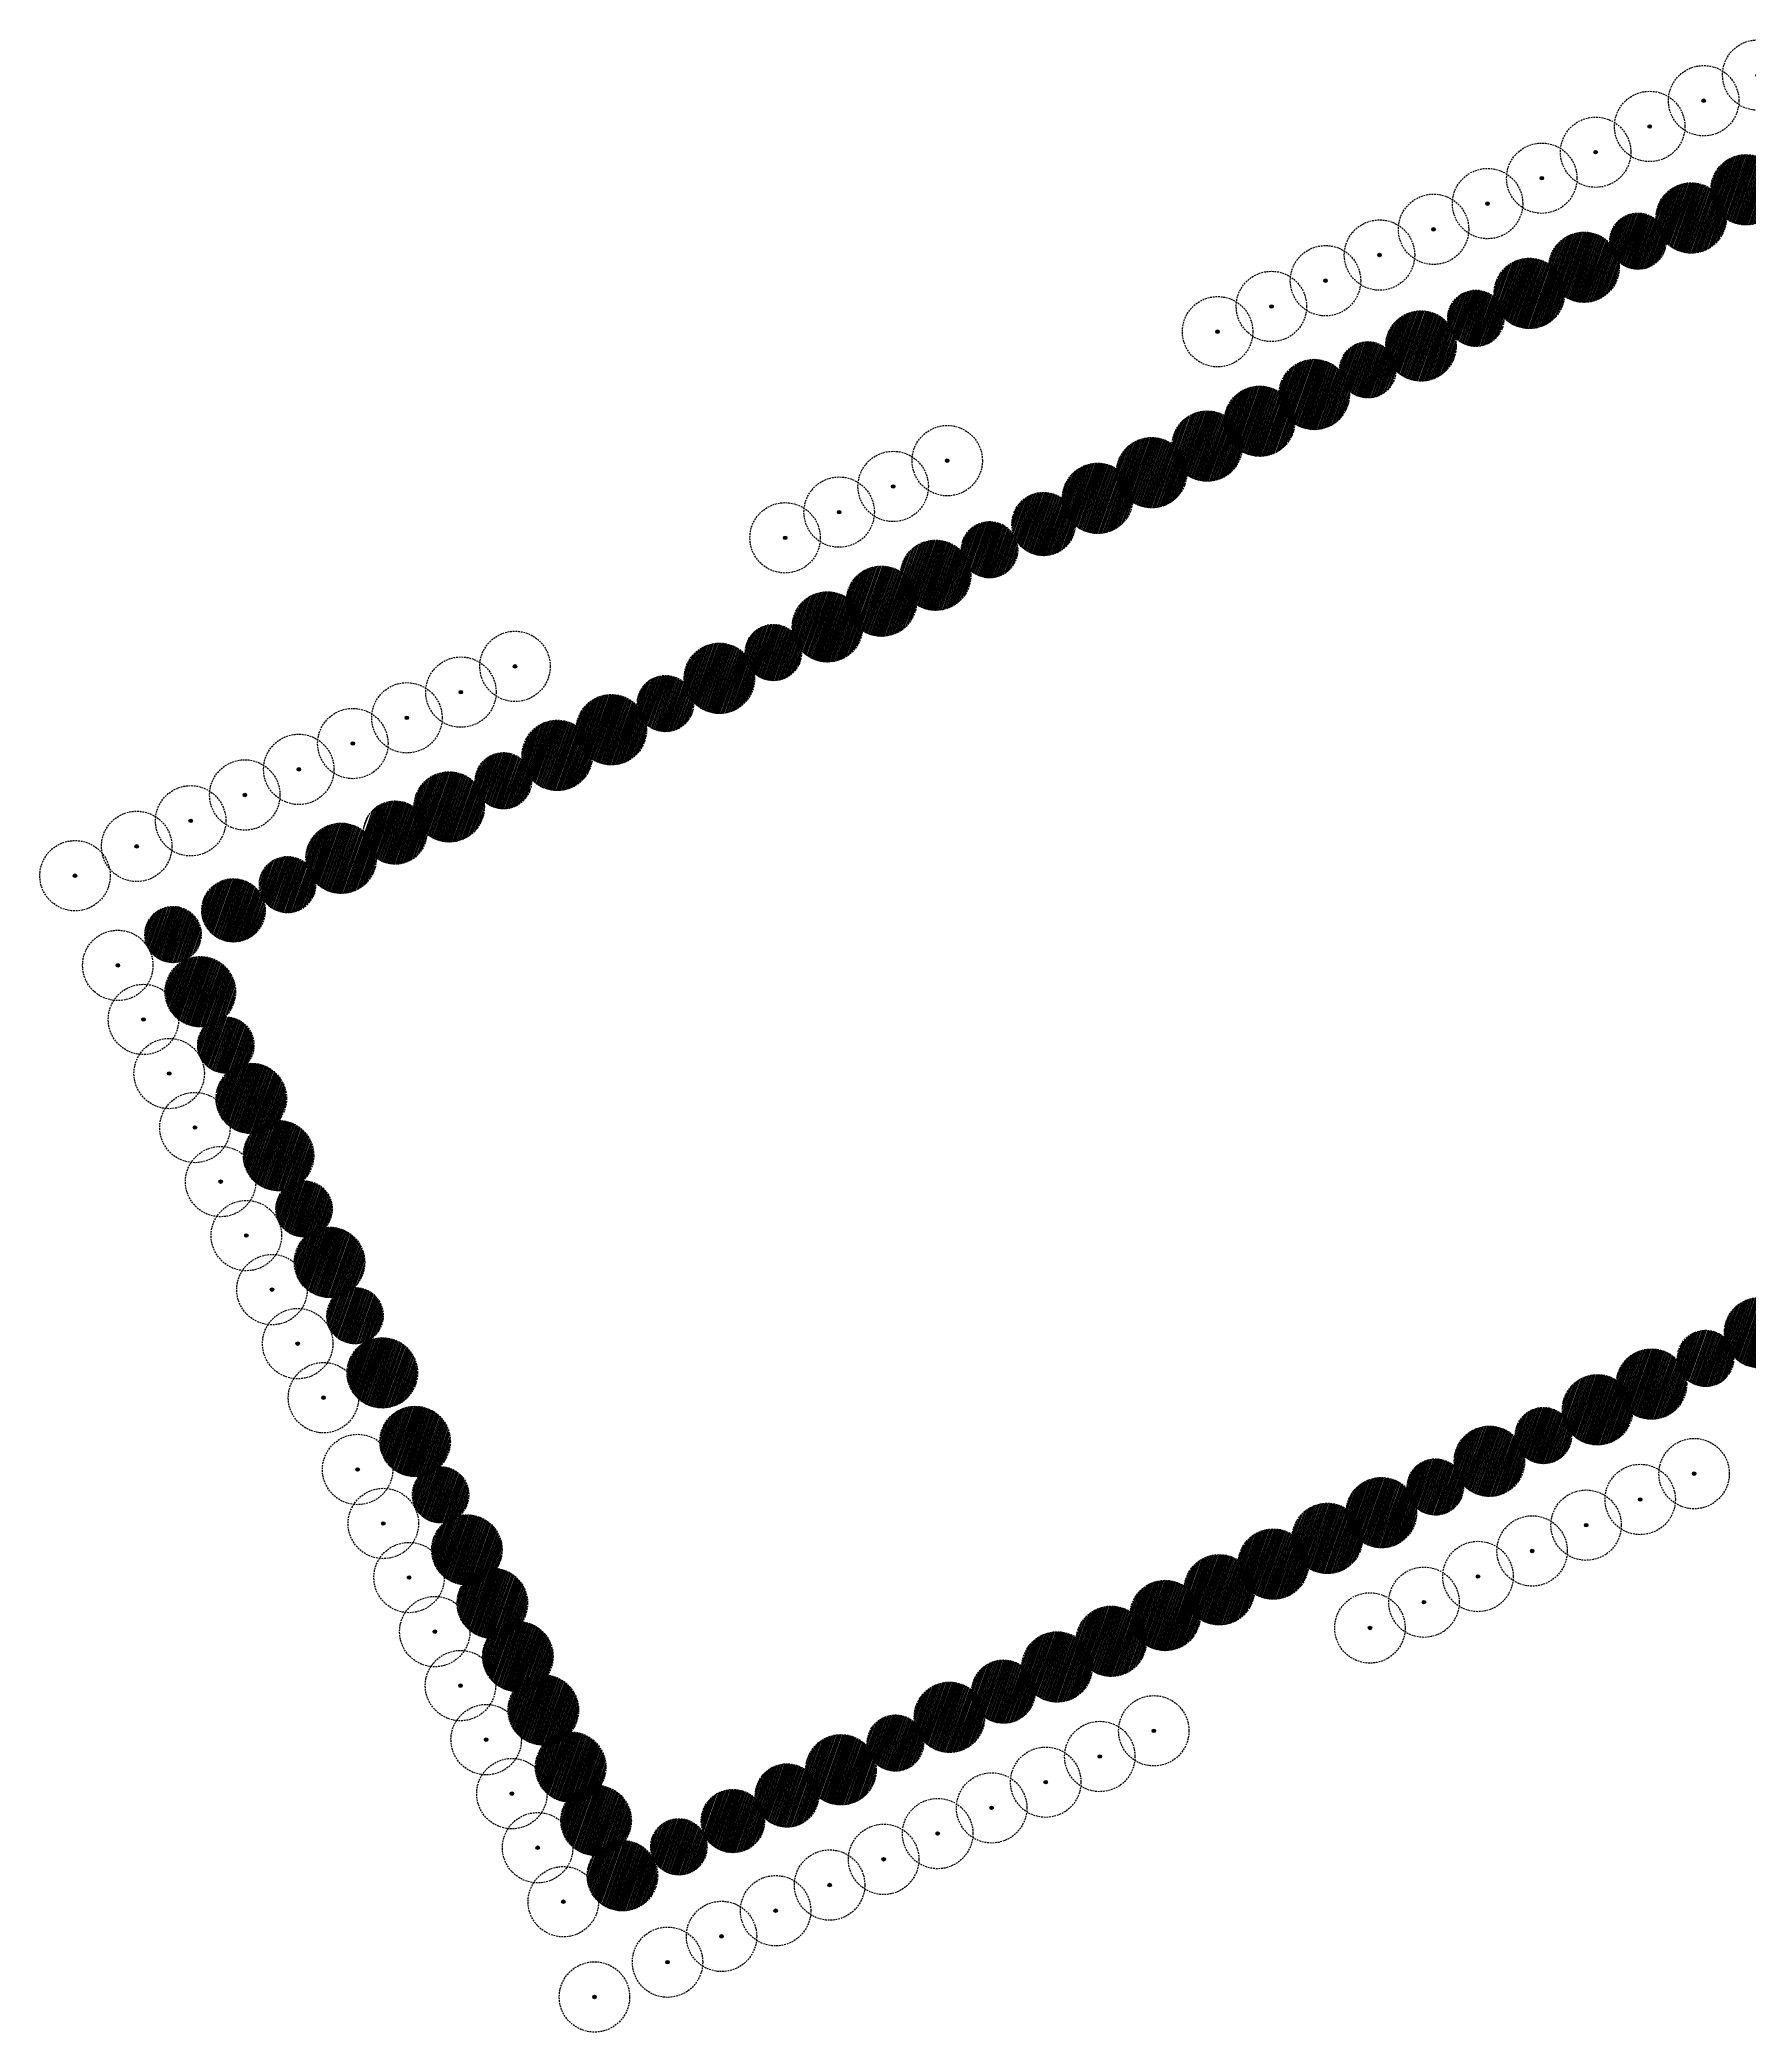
# Model space of a CAD drawing. Header units: metres. Extents: x 679584 to 680043, y 2748507 to 2748855.
# Drawn here: x 679583.8 to 679826.5, y 2748507.5 to 2748790.5 of the extents above; entities that cross this region are included whole.
import ezdxf

# ---------------------------------------------------------------- set-up
doc = ezdxf.new("R2010")
doc.units = ezdxf.units.M
doc.linetypes.add('HIDDEN', pattern=[0.375, 0.25, -0.125])
for name, color, linetype, true_color in [('SL_TREE_ACACIA_NILOTICA', 7, 'Continuous', 0x264d00), ('SL_TREE_ALBIZIA_LEBBECK', 7, 'Continuous', 0x9ec82d), ('SL_TREE_CERCIDIUM_FLORIDUM', 7, 'Continuous', 0x9ec82d), ('SL_TREE_HATCH_ACACIA_NILOTICA', 7, 'Continuous', 0x9ec82d), ('SL_TREE_HATCH_ALBIZIA_LEBBECK', 7, 'Continuous', 0x9ec82d), ('SL_TREE_HATCH_CERCIDIUM_FLORIDUM', 7, 'Continuous', 0x9ec82d), ('SL_TREE_HATCH_ZIZIPHUS_SPINA', 7, 'Continuous', 0x9ec82d), ('SL_TREE_ZIZIPHUS_SPINA', 7, 'Continuous', 0x9ec82d)]:
    doc.layers.add(name, color=color, linetype=linetype, true_color=true_color)
for name, color, linetype in [('SL_TREE_CANOPY', 251, 'HIDDEN'), ('SL_TREE_LEGEND', 7, 'Continuous'), ('SL_TREE_TRUNK', 251, 'Continuous'), ('Trees_out_of_scope', 7, 'Continuous')]:
    doc.layers.add(name, color=color, linetype=linetype)
doc.styles.add('TER-200', font='ARIALN.TTF', dxfattribs={"height": 1})
pattern_1 = [(45, (-3517286.11295, -2971622.37731), (-0.132582727029, 0.1325827270284), [])]

# ---------------------------------------------------------------- blocks, each defined once
blk = doc.blocks.new('Albizia_lebbeck')
at = {"layer": 'SL_TREE_HATCH_ALBIZIA_LEBBECK'}
h = blk.add_hatch(dxfattribs=at)
h.set_pattern_fill('ANSI31', color=256, scale=1.500002)
h.set_pattern_definition([(45, (-3517286.11295, -2971622.3773), (-0.1325827270285, 0.1325827270285), [])])
edge = h.paths.add_edge_path()
edge.add_arc((0, 0), 5, -25.4481, 334.5519)
at = {"layer": 'SL_TREE_TRUNK'}
h = blk.add_hatch(color=256, dxfattribs=at)
h.dxf.hatch_style = 1
edge = h.paths.add_edge_path()
edge.add_arc((0, 0), 0.25, 0, 360)
at = {"layer": 'SL_TREE_CANOPY', "linetype": 'HIDDEN'}
blk.add_circle((0, 0), 5, dxfattribs=at)
at = {"layer": 'SL_TREE_TRUNK'}
blk.add_circle((0, 0), 0.25, dxfattribs=at)
at = {"layer": 'SL_TREE_LEGEND', "insert": (-1.31, -0.64), "char_height": 1, "attachment_point": 1, "rotation": 0.0124, "style": 'TER-200'}
blk.add_mtext_dynamic_manual_height_columns('ALB.B', width=38.7796, gutter_width=12.5, heights=[0], dxfattribs=at)
blk = doc.blocks.new('Ziziphus_spina_christi')
at = {"layer": 'SL_TREE_HATCH_ZIZIPHUS_SPINA'}
h = blk.add_hatch(dxfattribs=at)
h.set_pattern_fill('ANSI31', color=256, scale=1.500002)
h.set_pattern_definition(pattern_1)
edge = h.paths.add_edge_path()
edge.add_arc((0, 0), 5, 0, 360)
at = {"layer": 'SL_TREE_TRUNK'}
h = blk.add_hatch(color=256, dxfattribs=at)
h.dxf.hatch_style = 1
edge = h.paths.add_edge_path()
edge.add_arc((0, 0), 0.25, 0, 360)
at = {"layer": 'SL_TREE_CANOPY', "linetype": 'HIDDEN'}
blk.add_circle((0, 0), 5, dxfattribs=at)
at = {"layer": 'SL_TREE_TRUNK'}
blk.add_circle((0, 0), 0.25, dxfattribs=at)
at = {"layer": 'SL_TREE_LEGEND', "insert": (-1.14, -0.84), "char_height": 1, "attachment_point": 1, "style": 'TER-200'}
blk.add_mtext_dynamic_manual_height_columns('ZIZ.B', width=38.7795, gutter_width=12.5, heights=[0], dxfattribs=at)
blk = doc.blocks.new('Acacia_nilotica')
at = {"layer": 'SL_TREE_HATCH_ACACIA_NILOTICA'}
h = blk.add_hatch(dxfattribs=at)
h.set_pattern_fill('ANSI31', color=256, scale=1.500002)
h.set_pattern_definition(pattern_1)
edge = h.paths.add_edge_path()
edge.add_arc((0, 0), 4, 0, 360)
at = {"layer": 'SL_TREE_TRUNK'}
h = blk.add_hatch(color=256, dxfattribs=at)
h.dxf.hatch_style = 1
edge = h.paths.add_edge_path()
edge.add_arc((0, 0), 0.25, 0, 360)
at = {"layer": 'SL_TREE_CANOPY', "linetype": 'HIDDEN'}
blk.add_circle((0, 0), 4, dxfattribs=at)
at = {"layer": 'SL_TREE_TRUNK'}
blk.add_circle((0, 0), 0.25, dxfattribs=at)
at = {"layer": 'SL_TREE_LEGEND', "insert": (-1.16, -0.85), "char_height": 1, "attachment_point": 1, "style": 'TER-200'}
blk.add_mtext_dynamic_manual_height_columns('ANI.B', width=38.7795, gutter_width=12.5, heights=[0], dxfattribs=at)
blk = doc.blocks.new('trees_outofboundaries')
at = {"layer": 'SL_TREE_TRUNK'}
h = blk.add_hatch(color=256, dxfattribs=at)
h.dxf.hatch_style = 1
edge = h.paths.add_edge_path()
edge.add_arc((0, 0), 0.25, 0, 360)
at = {"layer": 'SL_TREE_CANOPY', "linetype": 'HIDDEN'}
blk.add_circle((0, 0), 5, dxfattribs=at)
at = {"layer": 'SL_TREE_TRUNK'}
blk.add_circle((0, 0), 0.25, dxfattribs=at)
blk = doc.blocks.new('cercidium_floridum')
at = {"layer": 'SL_TREE_HATCH_CERCIDIUM_FLORIDUM'}
h = blk.add_hatch(dxfattribs=at)
h.set_pattern_fill('ANSI31', color=256, scale=1.500002)
h.set_pattern_definition([(45, (-3517286.11295, -2971622.3773), (-0.1325827270285, 0.1325827270285), [])])
edge = h.paths.add_edge_path()
edge.add_arc((0, 0), 4.5, -25.4481, 334.5519)
at = {"layer": 'SL_TREE_TRUNK'}
h = blk.add_hatch(color=256, dxfattribs=at)
h.dxf.hatch_style = 1
edge = h.paths.add_edge_path()
edge.add_arc((0, 0), 0.25, 0, 360)
at = {"layer": 'SL_TREE_CANOPY', "linetype": 'HIDDEN'}
blk.add_circle((0, 0), 4.5, dxfattribs=at)
at = {"layer": 'SL_TREE_TRUNK'}
blk.add_circle((0, 0), 0.25, dxfattribs=at)
at = {"layer": 'SL_TREE_LEGEND', "insert": (-1.53, -0.7), "char_height": 1, "attachment_point": 1, "rotation": 0.0124, "style": 'TER-200'}
blk.add_mtext_dynamic_manual_height_columns('CER.C', width=38.7796, gutter_width=12.5, heights=[0], dxfattribs=at)

msp = doc.modelspace()

# ---------------------------------------------------------------- hatches: boundary and pattern name
at = {"layer": 'SL_TREE_TRUNK'}
h = msp.add_hatch(color=256, dxfattribs=at)
h.dxf.hatch_style = 1
edge = h.paths.add_edge_path()
edge.add_arc((679718.73, 2748718.08), 0.25, 25.4481, 385.4481)
h = msp.add_hatch(color=256, dxfattribs=at)
h.dxf.hatch_style = 1
edge = h.paths.add_edge_path()
edge.add_arc((679711.05, 2748714.42), 0.25, 25.4481, 385.4481)
h = msp.add_hatch(color=256, dxfattribs=at)
h.dxf.hatch_style = 1
edge = h.paths.add_edge_path()
edge.add_arc((679626.62, 2748674.25), 0.25, 25.4481, 385.4481)
h = msp.add_hatch(color=256, dxfattribs=at)
h.dxf.hatch_style = 1
edge = h.paths.add_edge_path()
edge.add_arc((679713.02, 2748552.21), 0.25, 25.4481, 385.4481)
h = msp.add_hatch(color=256, dxfattribs=at)
h.dxf.hatch_style = 1
edge = h.paths.add_edge_path()
edge.add_arc((679705.35, 2748548.56), 0.25, 25.4481, 385.4481)
h = msp.add_hatch(color=256, dxfattribs=at)
h.dxf.hatch_style = 1
edge = h.paths.add_edge_path()
edge.add_arc((679674.59, 2748533.81), 0.25, 25.4481, 385.4481)

# ---------------------------------------------------------------- linework, layer by layer
msp.add_circle((679611.33, 2748666.85), 0.25, dxfattribs=at)

# ---------------------------------------------------------------- block references
at = {"layer": 'SL_TREE_ACACIA_NILOTICA', "rotation": 25.44812939262281}
for p in [(679810.83, 2748761.91), (679787.8, 2748750.95), (679772.45, 2748743.64), (679718.73, 2748718.08), (679688.02, 2748703.47), (679672.69, 2748696.22), (679649.67, 2748685.26), (679619, 2748670.5), (679602.74, 2748663.41), (679610.24, 2748647.71), (679621.35, 2748624.43), (679628.59, 2748609.27), (679820.43, 2748603.2), (679797.4, 2748592.24), (679640.75, 2748583.82), (679782.05, 2748584.94), (679705.35, 2748548.56), (679674.59, 2748533.81)]:
    msp.add_blockref('Acacia_nilotica', p, dxfattribs=at)
at = {"layer": 'SL_TREE_ALBIZIA_LEBBECK', "rotation": 25.44812939262281}
for p in [(679826.18, 2748769.21), (679818.39, 2748765.21), (679803.17, 2748758.21), (679795.4, 2748754.49), (679780, 2748747.03), (679764.84, 2748740.13), (679749.64, 2748732.8), (679703.38, 2748710.77), (679680.35, 2748699.81), (679665, 2748692.51), (679606.62, 2748655.29), (679613.86, 2748640.13), (679617.73, 2748632.01), (679624.97, 2748616.85), (679632.47, 2748601.15), (679812.75, 2748599.55), (679789.73, 2748588.59), (679644.48, 2748576), (679759.02, 2748573.98), (679751.35, 2748570.33), (679743.67, 2748566.68), (679651.72, 2748560.84), (679728.32, 2748559.37), (679655.34, 2748553.26)]:
    msp.add_blockref('Albizia_lebbeck', p, dxfattribs=at)
at = {"layer": 'SL_TREE_CERCIDIUM_FLORIDUM', "rotation": 25.44812939262281}
for p in [(679726.4, 2748721.73), (679634.3, 2748677.9), (679611.33, 2748666.85), (679720.7, 2748555.86), (679689.95, 2748541.11), (679682.27, 2748537.48)]:
    msp.add_blockref('cercidium_floridum', p, dxfattribs=at)
at = {"layer": 'SL_TREE_ZIZIPHUS_SPINA', "rotation": 25.44812939262281}
for p in [(679757.1, 2748736.34), (679741.75, 2748729.03), (679734.08, 2748725.38), (679711.07, 2748714.46), (679695.7, 2748707.12), (679657.32, 2748688.86), (679641.97, 2748681.55), (679626.62, 2748674.25), (679828.1, 2748606.85), (679805.08, 2748595.9), (679637.13, 2748591.4), (679774.38, 2748581.29), (679766.7, 2748577.63), (679648.1, 2748568.42), (679736, 2748563.02), (679713.03, 2748552.22), (679659.22, 2748545.14), (679697.62, 2748544.76), (679662.84, 2748537.56), (679666.58, 2748529.71)]:
    msp.add_blockref('Ziziphus_spina_christi', p, dxfattribs=at)
at = {"layer": 'Trees_out_of_scope'}
for p in [(679827.84, 2748785.51), (679820.16, 2748781.86), (679812.49, 2748778.21), (679804.81, 2748774.55), (679797.16, 2748770.86), (679789.46, 2748767.25), (679781.79, 2748763.6), (679774.11, 2748759.94), (679766.44, 2748756.29), (679758.76, 2748752.64), (679751.11, 2748749.05), (679712.71, 2748730.73), (679705.03, 2748727.07), (679705.03, 2748727.07), (679697.36, 2748723.42), (679689.68, 2748719.77), (679651.32, 2748701.51), (679643.63, 2748697.85), (679635.96, 2748694.2), (679628.28, 2748690.55), (679620.6, 2748686.88), (679612.93, 2748683.24), (679605.25, 2748679.57), (679597.58, 2748675.94), (679588.82, 2748671.77), (679594.89, 2748659.03), (679598.54, 2748651.35), (679602.19, 2748643.67), (679605.85, 2748636), (679609.5, 2748628.32), (679613.15, 2748620.65), (679616.8, 2748612.97), (679620.45, 2748605.3), (679624.11, 2748597.62), (679628.96, 2748587.42), (679818.8, 2748586.83), (679811.14, 2748583.16), (679632.61, 2748579.75), (679803.46, 2748579.51), (679795.79, 2748575.85), (679636.27, 2748572.07), (679788.1, 2748572.22), (679780.43, 2748568.57), (679639.92, 2748564.39), (679772.75, 2748564.91), (679643.57, 2748556.72), (679742.05, 2748550.3), (679647.22, 2748549.04), (679734.38, 2748546.65), (679726.7, 2748543), (679650.87, 2748541.37), (679719.02, 2748539.35), (679719.02, 2748539.35), (679654.53, 2748533.69), (679711.35, 2748535.7), (679703.68, 2748532.04), (679696, 2748528.39), (679658.18, 2748526.02), (679688.33, 2748524.74), (679680.65, 2748521.09), (679672.98, 2748517.43), (679662.6, 2748512.49)]:
    msp.add_blockref('trees_outofboundaries', p, dxfattribs=at)

doc.saveas('drawing.dxf')
